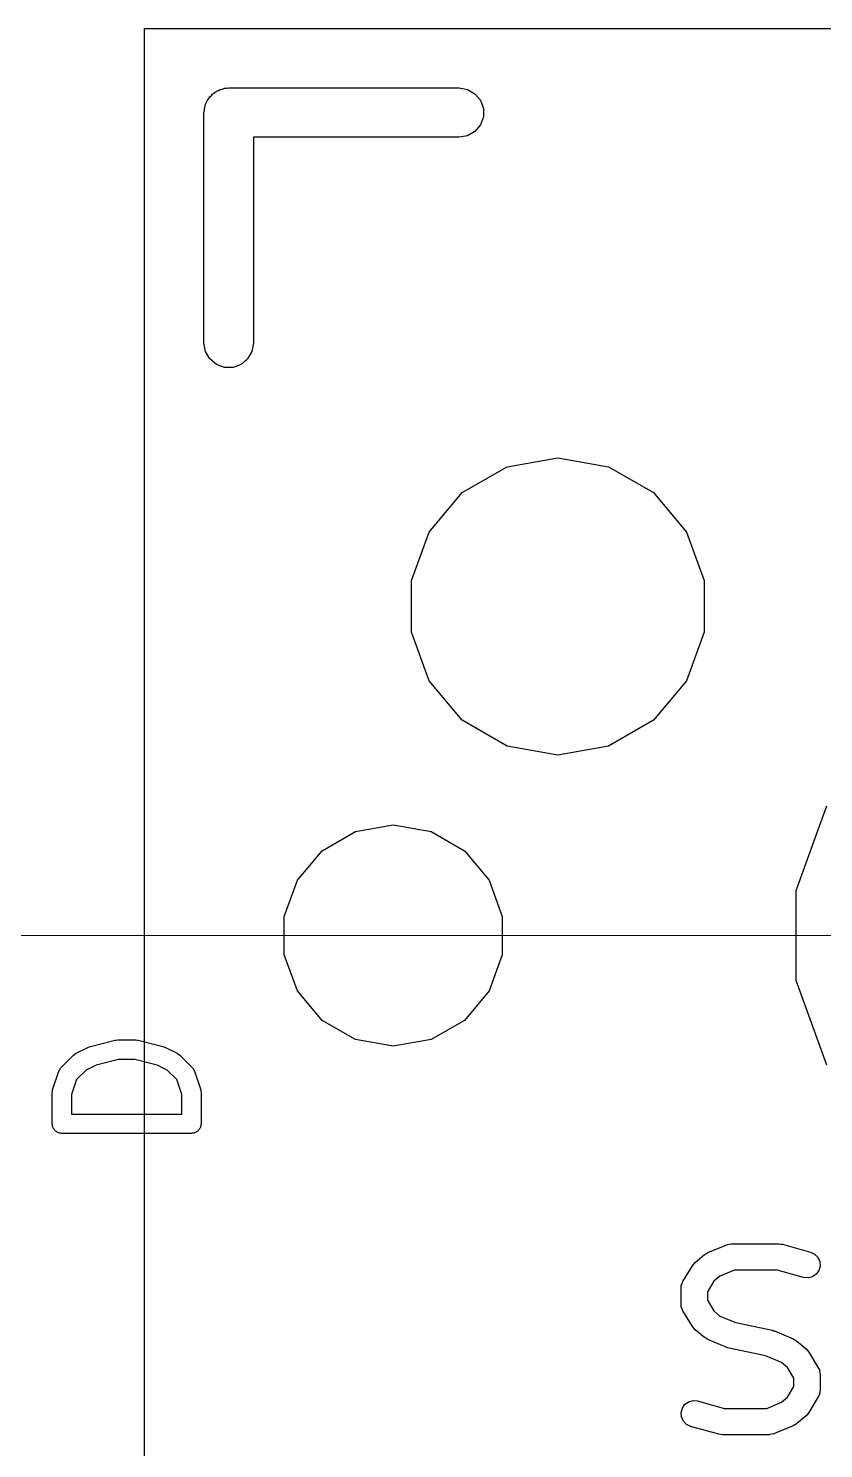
# Model space of a CAD drawing. Header units: millimetres. Extents: x 24 to 200, y 24 to 188.
# Drawn here: x 150.13 to 156.27, y 94.67 to 105.62 of the extents above; entities that cross this region are included whole.
import ezdxf

# ---------------------------------------------------------------- set-up
doc = ezdxf.new("R2010")
doc.units = ezdxf.units.MM
doc.layers.add('3_SwitchPlate', color=6, linetype='Continuous')
doc.layers.add('7_PCBサンプル', color=7, linetype='Continuous')
doc.layers.add('補助線', color=4, linetype='Continuous', lineweight=5, transparency=0.5)

# ---------------------------------------------------------------- blocks, each defined once
blk = doc.blocks.new('hhskb2-F.SilkS')
at = {"layer": '7_PCBサンプル'}
for p, q in [((138.496, -81.542), (138.504, -81.5275)), ((138.504, -81.5275), (138.517, -81.5168)), ((138.517, -81.5168), (138.528, -81.5041)), ((138.528, -81.5041), (138.542, -81.4957)), ((138.542, -81.4957), (138.555, -81.485)), ((138.555, -81.485), (138.57, -81.4793)), ((138.57, -81.4793), (138.585, -81.471)), ((138.585, -81.471), (138.601, -81.4681)), ((138.601, -81.4681), (138.617, -81.4624)), ((138.617, -81.4624), (138.634, -81.4624)), ((138.634, -81.4624), (138.65, -81.4595)), ((138.65, -81.4595), (140.428, -81.4595)), ((140.428, -81.4595), (140.493, -81.471)), ((140.493, -81.471), (140.55, -81.5041)), ((140.55, -81.5041), (140.593, -81.5547)), ((138.459, -81.65), (138.462, -81.6336)), ((138.462, -81.6169), (138.468, -81.6013)), ((138.462, -81.6336), (138.462, -81.6169)), ((138.468, -81.6013), (138.471, -81.5848)), ((138.471, -81.5848), (138.479, -81.5704)), ((138.479, -81.5704), (138.485, -81.5547)), ((138.485, -81.5547), (138.496, -81.542)), ((140.593, -81.5547), (140.616, -81.6169)), ((140.616, -81.6169), (140.616, -81.6831)), ((138.459, -83.428), (138.459, -81.65)), ((140.593, -81.7452), (140.55, -81.7959)), ((140.616, -81.6831), (140.593, -81.7452)), ((140.428, -81.8405), (138.84, -81.8405)), ((138.84, -81.8405), (138.84, -83.428)), ((140.493, -81.829), (140.428, -81.8405)), ((140.55, -81.7959), (140.493, -81.829)), ((138.471, -83.4932), (138.459, -83.428)), ((138.504, -83.5505), (138.471, -83.4932)), ((138.829, -83.4932), (138.796, -83.5505)), ((138.84, -83.428), (138.829, -83.4932)), ((138.555, -83.593), (138.504, -83.5505)), ((138.617, -83.6156), (138.555, -83.593)), ((138.745, -83.593), (138.683, -83.6156)), ((138.796, -83.5505), (138.745, -83.593)), ((138.683, -83.6156), (138.617, -83.6156)), ((140.798, -84.3818), (141.19, -84.3126)), ((141.19, -84.3126), (141.582, -84.3818)), ((140.452, -84.5811), (140.798, -84.3818)), ((141.582, -84.3818), (141.928, -84.5811)), ((140.196, -84.8863), (140.452, -84.5811)), ((141.928, -84.5811), (142.184, -84.8863)), ((140.06, -85.2608), (140.196, -84.8863)), ((142.184, -84.8863), (142.32, -85.2608)), ((140.06, -85.6592), (140.06, -85.2608)), ((142.32, -85.2608), (142.32, -85.6592)), ((140.196, -86.0337), (140.06, -85.6592)), ((142.32, -85.6592), (142.184, -86.0337)), ((140.452, -86.3389), (140.196, -86.0337)), ((142.184, -86.0337), (141.928, -86.3389)), ((140.798, -86.5382), (140.452, -86.3389)), ((141.928, -86.3389), (141.582, -86.5382)), ((141.19, -86.6074), (140.798, -86.5382)), ((141.582, -86.5382), (141.19, -86.6074)), ((143.029, -87.6524), (143.267, -86.9992)), ((139.371, -87.3457), (139.628, -87.1974)), ((139.628, -87.1974), (139.92, -87.1458)), ((139.92, -87.1458), (140.212, -87.1974)), ((140.212, -87.1974), (140.469, -87.3457)), ((139.18, -87.5729), (139.371, -87.3457)), ((140.469, -87.3457), (140.66, -87.5729)), ((139.079, -87.8517), (139.18, -87.5729)), ((140.66, -87.5729), (140.761, -87.8517)), ((143.029, -88.3476), (143.029, -87.6524)), ((139.079, -88.1483), (139.079, -87.8517)), ((140.761, -87.8517), (140.761, -88.1483)), ((139.18, -88.4271), (139.079, -88.1483)), ((140.761, -88.1483), (140.66, -88.4271)), ((139.371, -88.6543), (139.18, -88.4271)), ((140.66, -88.4271), (140.469, -88.6543)), ((143.267, -89.0008), (143.029, -88.3476)), ((139.628, -88.8026), (139.371, -88.6543)), ((140.469, -88.6543), (140.212, -88.8026)), ((139.92, -88.8541), (139.628, -88.8026)), ((140.212, -88.8026), (139.92, -88.8541)), ((142.348, -90.4462), (142.493, -90.3857)), ((142.493, -90.3857), (142.496, -90.3852)), ((142.496, -90.3852), (142.498, -90.3841)), ((142.498, -90.3841), (142.513, -90.3814)), ((142.513, -90.3814), (142.528, -90.378)), ((142.528, -90.378), (142.53, -90.3783)), ((142.53, -90.3783), (142.533, -90.3779)), ((142.533, -90.3779), (142.895, -90.3779)), ((142.895, -90.3779), (142.909, -90.3803)), ((142.909, -90.3803), (142.923, -90.3816)), ((142.923, -90.3816), (143.14, -90.4421)), ((142.25, -90.5224), (142.322, -90.4619)), ((142.322, -90.4619), (142.336, -90.4544)), ((142.336, -90.4544), (142.348, -90.4462)), ((143.14, -90.4421), (143.172, -90.4573)), ((143.172, -90.4573), (143.197, -90.4825)), ((143.197, -90.4825), (143.212, -90.5146)), ((143.212, -90.5146), (143.214, -90.5498)), ((142.155, -90.6692), (142.228, -90.5482)), ((142.228, -90.5482), (142.239, -90.5354)), ((142.239, -90.5354), (142.25, -90.5224)), ((142.553, -90.5811), (142.441, -90.6279)), ((142.882, -90.5811), (142.553, -90.5811)), ((143.086, -90.6379), (142.882, -90.5811)), ((143.184, -90.6125), (143.155, -90.6325)), ((143.205, -90.5838), (143.184, -90.6125)), ((143.214, -90.5498), (143.205, -90.5838)), ((142.141, -90.7214), (142.142, -90.7118)), ((142.141, -90.8424), (142.141, -90.7214)), ((142.142, -90.7118), (142.143, -90.7021)), ((142.143, -90.7021), (142.145, -90.6946)), ((142.145, -90.6946), (142.147, -90.6867)), ((142.147, -90.6867), (142.152, -90.6782)), ((142.152, -90.6782), (142.155, -90.6692)), ((142.393, -90.6675), (142.344, -90.7496)), ((142.441, -90.6279), (142.393, -90.6675)), ((143.121, -90.6413), (143.086, -90.6379)), ((143.155, -90.6325), (143.121, -90.6413)), ((142.142, -90.852), (142.141, -90.8424)), ((142.344, -90.7496), (142.344, -90.8142)), ((142.344, -90.8142), (142.393, -90.8963)), ((142.143, -90.8617), (142.142, -90.852)), ((142.145, -90.8692), (142.143, -90.8617)), ((142.147, -90.8771), (142.145, -90.8692)), ((142.152, -90.8856), (142.147, -90.8771)), ((142.155, -90.8947), (142.152, -90.8856)), ((142.228, -91.0156), (142.155, -90.8947)), ((142.393, -90.8963), (142.441, -90.9359)), ((142.441, -90.9359), (142.563, -90.9868)), ((142.239, -91.0284), (142.228, -91.0156)), ((142.25, -91.0414), (142.239, -91.0284)), ((142.322, -91.1019), (142.25, -91.0414)), ((142.563, -90.9868), (142.844, -91.0453)), ((142.844, -91.0453), (142.853, -91.0489)), ((142.853, -91.0489), (142.862, -91.051)), ((142.862, -91.051), (143.007, -91.1115)), ((142.336, -91.1094), (142.322, -91.1019)), ((142.348, -91.1176), (142.336, -91.1094)), ((142.493, -91.1781), (142.348, -91.1176)), ((143.007, -91.1115), (143.02, -91.1196)), ((143.02, -91.1196), (143.033, -91.1272)), ((143.033, -91.1272), (143.106, -91.1877)), ((142.503, -91.1802), (142.493, -91.1781)), ((142.512, -91.1837), (142.503, -91.1802)), ((142.793, -91.2423), (142.512, -91.1837)), ((142.915, -91.2931), (142.793, -91.2423)), ((143.106, -91.1877), (143.117, -91.2006)), ((143.117, -91.2006), (143.128, -91.2134)), ((143.128, -91.2134), (143.2, -91.3344)), ((142.962, -91.3327), (142.915, -91.2931)), ((143.012, -91.4148), (142.962, -91.3327)), ((143.2, -91.3344), (143.204, -91.3435)), ((143.204, -91.3435), (143.209, -91.3519)), ((143.209, -91.3519), (143.21, -91.3598)), ((143.21, -91.3598), (143.213, -91.3673)), ((143.213, -91.3673), (143.213, -91.3771)), ((143.213, -91.3771), (143.215, -91.3867)), ((143.215, -91.3867), (143.215, -91.5076)), ((142.962, -91.5615), (143.012, -91.4795)), ((143.012, -91.4795), (143.012, -91.4148)), ((142.171, -91.6166), (142.2, -91.5966)), ((142.2, -91.5966), (142.234, -91.5878)), ((142.234, -91.5878), (142.269, -91.5912)), ((142.269, -91.5912), (142.474, -91.6479)), ((142.803, -91.6479), (142.915, -91.6012)), ((142.915, -91.6012), (142.962, -91.5615)), ((143.2, -91.5599), (143.128, -91.6808)), ((143.204, -91.5508), (143.2, -91.5599)), ((143.209, -91.5424), (143.204, -91.5508)), ((143.21, -91.5344), (143.209, -91.5424)), ((143.213, -91.5269), (143.21, -91.5344)), ((143.215, -91.5076), (143.213, -91.5172)), ((143.213, -91.5172), (143.213, -91.5269)), ((142.141, -91.6793), (142.151, -91.6453)), ((142.144, -91.7144), (142.141, -91.6793)), ((142.159, -91.7466), (142.144, -91.7144)), ((142.151, -91.6453), (142.171, -91.6166)), ((142.474, -91.6479), (142.803, -91.6479)), ((143.106, -91.7066), (143.033, -91.7671)), ((143.117, -91.6937), (143.106, -91.7066)), ((143.128, -91.6808), (143.117, -91.6937)), ((142.183, -91.7717), (142.159, -91.7466)), ((142.215, -91.7869), (142.183, -91.7717)), ((142.433, -91.8474), (142.215, -91.7869)), ((143.007, -91.7828), (142.862, -91.8433)), ((143.02, -91.7746), (143.007, -91.7828)), ((143.033, -91.7671), (143.02, -91.7746)), ((142.446, -91.8487), (142.433, -91.8474)), ((142.46, -91.8511), (142.446, -91.8487)), ((142.823, -91.8511), (142.46, -91.8511)), ((142.825, -91.8507), (142.823, -91.8511)), ((142.828, -91.851), (142.825, -91.8507)), ((142.842, -91.8477), (142.828, -91.851)), ((142.858, -91.845), (142.842, -91.8477)), ((142.86, -91.8438), (142.858, -91.845)), ((142.862, -91.8433), (142.86, -91.8438))]:
    blk.add_line(p, q, dxfattribs=at)
blk = doc.blocks.new('hhskb2-F.Fab')
at = {"layer": '7_PCBサンプル'}
for p, q in [((137.472, -88.9086), (137.567, -88.861)), ((137.567, -88.861), (137.575, -88.8587)), ((137.575, -88.8587), (137.582, -88.8553)), ((137.582, -88.8553), (137.773, -88.8077)), ((137.773, -88.8077), (137.782, -88.8071)), ((137.782, -88.8071), (137.791, -88.8055)), ((137.791, -88.8055), (137.934, -88.8055)), ((137.934, -88.8055), (137.943, -88.8071)), ((137.943, -88.8071), (137.952, -88.8077)), ((137.952, -88.8077), (138.142, -88.8553)), ((138.142, -88.8553), (138.15, -88.8587)), ((138.15, -88.8587), (138.158, -88.861)), ((138.158, -88.861), (138.253, -88.9086)), ((137.357, -89.0179), (137.452, -88.9227)), ((137.452, -88.9227), (137.462, -88.9158)), ((137.462, -88.9158), (137.472, -88.9086)), ((137.8, -88.9555), (137.627, -88.9989)), ((137.925, -88.9555), (137.8, -88.9555)), ((138.098, -88.9989), (137.925, -88.9555)), ((138.253, -88.9086), (138.263, -88.9158)), ((138.263, -88.9158), (138.273, -88.9227)), ((138.273, -88.9227), (138.368, -89.0179)), ((137.291, -89.1901), (137.339, -89.0472)), ((137.339, -89.0472), (137.341, -89.0434)), ((137.341, -89.0434), (137.342, -89.0393)), ((137.342, -89.0393), (137.347, -89.0321)), ((137.347, -89.0321), (137.351, -89.0243)), ((137.351, -89.0243), (137.354, -89.0215)), ((137.354, -89.0215), (137.357, -89.0179)), ((137.55, -89.0374), (137.476, -89.1115)), ((137.627, -88.9989), (137.55, -89.0374)), ((138.175, -89.0374), (138.098, -88.9989)), ((138.249, -89.1115), (138.175, -89.0374)), ((138.368, -89.0179), (138.37, -89.0215)), ((138.37, -89.0215), (138.374, -89.0243)), ((138.374, -89.0243), (138.378, -89.0321)), ((138.378, -89.0321), (138.383, -89.0393)), ((138.383, -89.0393), (138.384, -89.0434)), ((138.384, -89.0434), (138.386, -89.0472)), ((138.386, -89.0472), (138.434, -89.1901)), ((137.287, -89.2138), (137.289, -89.202)), ((137.289, -89.202), (137.291, -89.1901)), ((137.476, -89.1115), (137.437, -89.226)), ((138.287, -89.226), (138.249, -89.1115)), ((138.434, -89.1901), (138.435, -89.202)), ((138.435, -89.202), (138.437, -89.2138)), ((137.287, -89.4519), (137.287, -89.2138)), ((137.437, -89.226), (137.437, -89.3769)), ((138.287, -89.3769), (138.287, -89.226)), ((138.437, -89.2138), (138.437, -89.4519)), ((137.437, -89.3769), (138.287, -89.3769)), ((137.289, -89.4584), (137.287, -89.4519)), ((137.289, -89.4649), (137.289, -89.4584)), ((137.291, -89.4711), (137.289, -89.4649)), ((137.292, -89.4776), (137.291, -89.4711)), ((137.295, -89.4832), (137.292, -89.4776)), ((137.297, -89.4894), (137.295, -89.4832)), ((137.302, -89.4944), (137.297, -89.4894)), ((137.305, -89.5001), (137.302, -89.4944)), ((137.31, -89.5043), (137.305, -89.5001)), ((137.314, -89.5094), (137.31, -89.5043)), ((137.32, -89.5126), (137.314, -89.5094)), ((137.325, -89.5169), (137.32, -89.5126)), ((137.331, -89.5191), (137.325, -89.5169)), ((137.337, -89.5224), (137.331, -89.5191)), ((137.343, -89.5235), (137.337, -89.5224)), ((137.349, -89.5258), (137.343, -89.5235)), ((137.356, -89.5258), (137.349, -89.5258)), ((137.362, -89.5269), (137.356, -89.5258)), ((138.362, -89.5269), (137.362, -89.5269)), ((138.369, -89.5258), (138.362, -89.5269)), ((138.375, -89.5258), (138.369, -89.5258)), ((138.382, -89.5235), (138.375, -89.5258)), ((138.388, -89.5224), (138.382, -89.5235)), ((138.394, -89.5191), (138.388, -89.5224)), ((138.4, -89.5169), (138.394, -89.5191)), ((138.405, -89.5126), (138.4, -89.5169)), ((138.411, -89.5094), (138.405, -89.5126)), ((138.415, -89.5043), (138.411, -89.5094)), ((138.42, -89.5001), (138.415, -89.5043)), ((138.423, -89.4944), (138.42, -89.5001)), ((138.427, -89.4894), (138.423, -89.4944)), ((138.43, -89.4832), (138.427, -89.4894)), ((138.433, -89.4776), (138.43, -89.4832)), ((138.434, -89.4711), (138.433, -89.4776)), ((138.436, -89.4649), (138.434, -89.4711)), ((138.437, -89.4519), (138.436, -89.4584)), ((138.436, -89.4584), (138.436, -89.4649))]:
    blk.add_line(p, q, dxfattribs=at)

msp = doc.modelspace()

# ---------------------------------------------------------------- linework, layer by layer
at = {"layer": '3_SwitchPlate'}
msp.add_lwpolyline([(151.025, 91.625), (151.025, 105.625), (165.025, 105.625), (165.025, 91.625)], close=True, dxfattribs=at)
at = {"layer": '補助線'}
msp.add_line((45.855, 98.625), (185.21, 98.625), dxfattribs=at)

# ---------------------------------------------------------------- block references
for name in ['hhskb2-F.SilkS', 'hhskb2-F.Fab']:
    msp.add_blockref(name, (13.025, 186.625))

doc.saveas('drawing.dxf')
